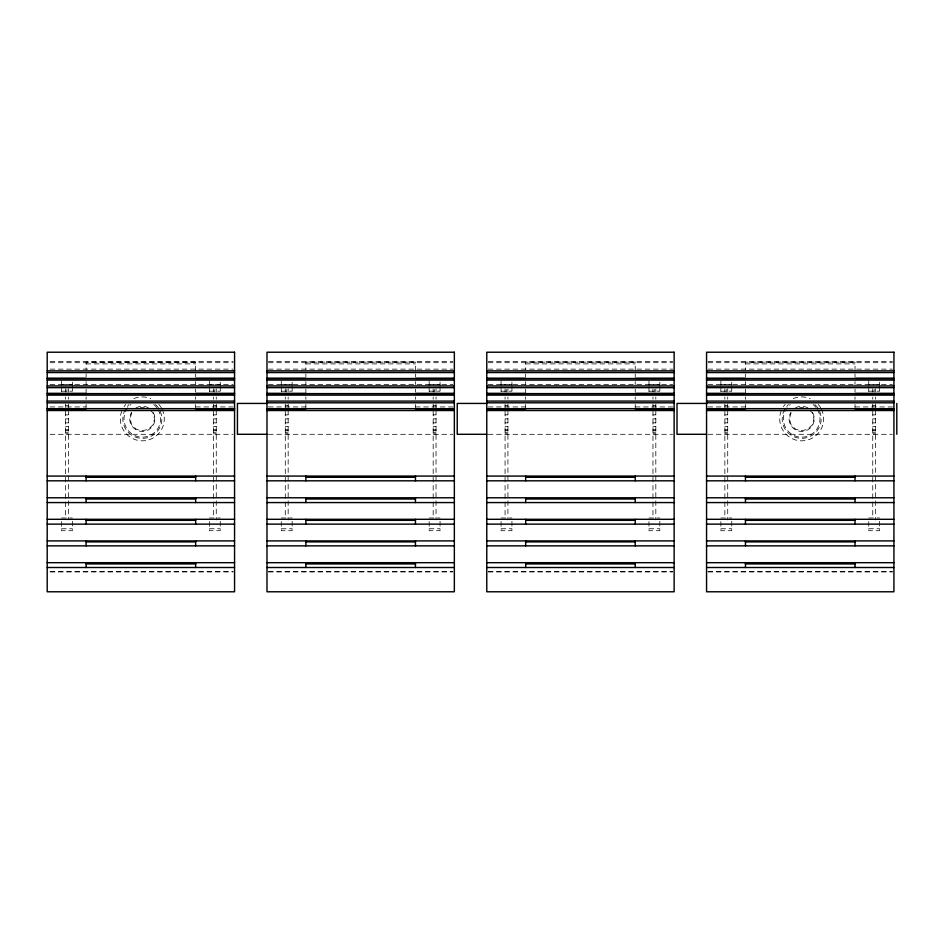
<?xml version="1.0" encoding="UTF-8"?>
<svg xmlns="http://www.w3.org/2000/svg" width="944" height="944" viewBox="0 0 944 944"><rect width="100%" height="100%" fill="white"/><g stroke="black" fill="none" stroke-linecap="round" stroke-linejoin="round"><path stroke-width="0.71" stroke-dasharray="4.72 3.54" d="M131.759 412.74L130.048 418.841L131.759 424.942L136.314 429.26L142.32 430.771L148.338 429.26L152.881 424.942L154.604 418.841L152.881 412.74L151.229 411.147M791.119 412.74L789.396 418.841L791.119 424.942L795.662 429.26L801.68 430.771L807.686 429.26L812.241 424.942L813.952 418.841L812.241 412.74L810.577 411.147M140.278 407.442L144.361 407.442M799.639 407.442L803.722 407.442M50.126 361.41L233.097 361.41M268.45 361.41L452.884 361.41M488.237 361.41L672.671 361.41M708.024 361.41L892.458 361.41M50.126 362.708L233.097 362.708M268.45 362.708L452.884 362.708M488.237 362.708L672.671 362.708M708.024 362.708L892.458 362.708M86.105 363.9L195.656 363.9M305.88 363.9L415.443 363.9M525.666 363.9L635.229 363.9M745.453 363.9L855.016 363.9M50.079 369.128L233.121 369.128M268.426 369.128L452.908 369.128M488.213 369.128L672.694 369.128M708 369.128L892.469 369.128M50.079 384.373L233.121 384.373M268.426 384.373L452.908 384.373M488.213 384.373L672.694 384.373M708 384.373L892.469 384.373M61.502 384.609L72.369 384.609M209.391 384.609L220.259 384.609M281.288 384.609L292.156 384.609M429.178 384.609L440.046 384.609M501.075 384.609L511.943 384.609M648.965 384.609L659.832 384.609M720.862 384.609L731.73 384.609M868.74 384.609L879.619 384.609M61.502 391.194L72.369 391.194M209.391 391.194L220.259 391.194M281.288 391.194L292.156 391.194M429.178 391.194L440.046 391.194M501.075 391.194L511.943 391.194M648.965 391.194L659.832 391.194M720.862 391.194L731.73 391.194M868.74 391.194L879.619 391.194M65.502 405.495L68.369 405.495M213.391 405.495L216.259 405.495M285.289 405.495L288.156 405.495M433.178 405.495L436.034 405.495M505.075 405.495L507.931 405.495M652.965 405.495L655.82 405.495M724.862 405.495L727.718 405.495M872.752 405.495L875.607 405.495M50.079 406.935L86.105 406.935M195.656 406.935L233.121 406.935M268.426 406.935L305.88 406.935M415.443 406.935L452.908 406.935M488.213 406.935L525.666 406.935M635.229 406.935L672.694 406.935M708 406.935L745.453 406.935M855.016 406.935L892.469 406.935M65.502 414.876L68.369 414.876M213.391 414.876L216.259 414.876M285.289 414.876L288.156 414.876M433.178 414.876L436.034 414.876M505.075 414.876L507.931 414.876M652.965 414.876L655.82 414.876M724.862 414.876L727.718 414.876M872.752 414.876L875.607 414.876M65.502 418.865L68.369 418.865M213.391 418.865L216.259 418.865M285.289 418.865L288.156 418.865M433.178 418.865L436.034 418.865M505.075 418.865L507.931 418.865M652.965 418.865L655.82 418.865M724.862 418.865L727.718 418.865M872.752 418.865L875.607 418.865M65.502 422.865L68.369 422.865M213.391 422.865L216.259 422.865M285.289 422.865L288.156 422.865M433.178 422.865L436.034 422.865M505.075 422.865L507.931 422.865M652.965 422.865L655.82 422.865M724.862 422.865L727.718 422.865M872.752 422.865L875.607 422.865M65.502 426.582L68.369 426.582M213.391 426.582L216.259 426.582M285.289 426.582L288.156 426.582M433.178 426.582L436.034 426.582M505.075 426.582L507.931 426.582M652.965 426.582L655.82 426.582M724.862 426.582L727.718 426.582M872.752 426.582L875.607 426.582M65.502 429.78L68.369 429.78M213.391 429.78L216.259 429.78M285.289 429.78L288.156 429.78M433.178 429.78L436.034 429.78M505.075 429.78L507.931 429.78M652.965 429.78L655.82 429.78M724.862 429.78L727.718 429.78M872.752 429.78L875.607 429.78M65.502 430.299L68.369 430.299M213.391 430.299L216.259 430.299M285.289 430.299L288.156 430.299M433.178 430.299L436.034 430.299M505.075 430.299L507.931 430.299M652.965 430.299L655.82 430.299M724.862 430.299L727.718 430.299M872.752 430.299L875.607 430.299M65.502 432.234L68.369 432.234M213.391 432.234L216.259 432.234M285.289 432.234L288.156 432.234M433.178 432.234L436.034 432.234M505.075 432.234L507.931 432.234M652.965 432.234L655.82 432.234M724.862 432.234L727.718 432.234M872.752 432.234L875.607 432.234M65.502 433.78L68.369 433.78M213.391 433.78L216.259 433.78M285.289 433.78L288.156 433.78M433.178 433.78L436.034 433.78M505.075 433.78L507.931 433.78M652.965 433.78L655.82 433.78M724.862 433.78L727.718 433.78M872.752 433.78L875.607 433.78M50.15 434.299L233.015 434.299M268.462 434.299L452.801 434.299M488.249 434.299L672.588 434.299M708.035 434.299L892.375 434.299M61.502 517.985L72.369 517.985M209.391 517.985L220.259 517.985M281.288 517.985L292.156 517.985M429.178 517.985L440.046 517.985M501.075 517.985L511.943 517.985M648.965 517.985L659.832 517.985M720.862 517.985L731.73 517.985M868.74 517.985L879.619 517.985M61.502 528.758L72.369 528.758M209.391 528.758L220.259 528.758M281.288 528.758L292.156 528.758M429.178 528.758L440.046 528.758M501.075 528.758L511.943 528.758M648.965 528.758L659.832 528.758M720.862 528.758L731.73 528.758M868.74 528.758L879.619 528.758M50.126 571.545L233.097 571.545M268.45 571.545L452.884 571.545M488.237 571.545L672.671 571.545M708.024 571.545L892.458 571.545M50.126 571.958L233.097 571.958M268.45 571.958L452.884 571.958M488.237 571.958L672.671 571.958M708.024 571.958L892.458 571.958M879.619 382.143L879.619 385.317M879.619 386.084L879.619 391.961M879.619 521.277L879.619 530.705L868.74 530.705L868.74 521.277M875.607 388.727L875.607 391.996M875.607 397.011L875.607 399.206M875.607 403.914L875.607 407.537M875.607 409.944L875.607 519.932M874.179 389.53L874.179 391.996M872.752 388.727L872.752 391.996M872.752 397.011L872.752 399.206M872.752 403.961L872.752 407.537M872.752 411.147L872.752 518.527M868.74 380.904L868.74 385.317M868.74 386.792L868.74 391.961M855.016 370.85L855.016 362.154L745.453 362.154L745.453 369.458M855.016 373.895L855.016 376.939M855.016 381.612L855.016 384.491M855.016 389.058L855.016 391.961M855.016 396.893L855.016 399.359M855.016 404.445L855.016 407.537M745.453 373.895L745.453 376.939M745.453 381.612L745.453 384.491M745.453 389.058L745.453 393.412M745.453 396.893L745.453 399.359M745.453 404.445L745.453 407.537M731.73 382.143L731.73 385.317M731.73 386.084L731.73 391.961M731.73 521.277L731.73 530.705L720.862 530.705L720.862 521.277M727.718 388.727L727.718 391.996M727.718 397.011L727.718 399.206M727.718 403.914L727.718 407.537M727.718 409.944L727.718 519.932M726.29 389.53L726.29 391.996M724.862 388.727L724.862 391.996M724.862 397.011L724.862 399.206M724.862 403.961L724.862 407.537M724.862 411.147L724.862 518.527M720.862 380.904L720.862 385.317M720.862 386.792L720.862 391.961M659.832 382.143L659.832 385.317M659.832 386.084L659.832 391.961M659.832 521.277L659.832 530.705L648.965 530.705L648.965 521.277M655.82 388.727L655.82 391.996M655.82 397.011L655.82 399.206M655.82 403.914L655.82 407.537M655.82 409.944L655.82 519.932M654.393 389.53L654.393 391.996M652.965 388.727L652.965 391.996M652.965 397.011L652.965 399.206M652.965 403.961L652.965 407.537M652.965 411.147L652.965 518.527M648.965 380.904L648.965 385.317M648.965 386.792L648.965 391.961M635.229 370.85L635.229 362.154L525.666 362.154L525.666 369.458M635.229 373.895L635.229 376.939M635.229 381.612L635.229 384.491M635.229 389.058L635.229 391.961M635.229 396.893L635.229 399.359M635.229 404.445L635.229 407.537M525.666 373.895L525.666 376.939M525.666 381.612L525.666 384.491M525.666 389.058L525.666 393.412M525.666 396.893L525.666 399.359M525.666 404.445L525.666 407.537M511.943 382.143L511.943 385.317M511.943 386.084L511.943 391.961M511.943 521.277L511.943 530.705L501.075 530.705L501.075 521.277M507.931 388.727L507.931 391.996M507.931 397.011L507.931 399.206M507.931 403.914L507.931 407.537M507.931 409.944L507.931 519.932M506.503 389.53L506.503 391.996M505.075 388.727L505.075 391.996M505.075 397.011L505.075 399.206M505.075 403.961L505.075 407.537M505.075 411.147L505.075 518.527M501.075 380.904L501.075 385.317M501.075 386.792L501.075 391.961M440.046 382.143L440.046 385.317M440.046 386.084L440.046 391.961M440.046 521.277L440.046 530.705L429.178 530.705L429.178 521.277M436.034 388.727L436.034 391.996M436.034 397.011L436.034 399.206M436.034 403.914L436.034 407.537M436.034 409.944L436.034 519.932M434.606 389.53L434.606 391.996M433.178 388.727L433.178 391.996M433.178 397.011L433.178 399.206M433.178 403.961L433.178 407.537M433.178 411.147L433.178 518.527M429.178 380.904L429.178 385.317M429.178 386.792L429.178 391.961M415.443 370.85L415.443 362.154L305.88 362.154L305.88 369.458M415.443 373.895L415.443 376.939M415.443 381.612L415.443 384.491M415.443 389.058L415.443 391.961M415.443 396.893L415.443 399.359M415.443 404.445L415.443 407.537M305.88 373.895L305.88 376.939M305.88 381.612L305.88 384.491M305.88 389.058L305.88 393.412M305.88 396.893L305.88 399.359M305.88 404.445L305.88 407.537M292.156 382.143L292.156 385.317M292.156 386.084L292.156 391.961M292.156 521.277L292.156 530.705L281.288 530.705L281.288 521.277M288.156 388.727L288.156 391.996M288.156 397.011L288.156 399.206M288.156 403.914L288.156 407.537M288.156 409.944L288.156 519.932M286.716 389.53L286.716 391.996M285.289 388.727L285.289 391.996M285.289 397.011L285.289 399.206M285.289 403.961L285.289 407.537M285.289 411.147L285.289 518.527M281.288 380.904L281.288 385.317M281.288 386.792L281.288 391.961M220.259 382.143L220.259 385.317M220.259 386.084L220.259 391.961M220.259 521.277L220.259 530.705L209.391 530.705L209.391 521.277M216.259 388.727L216.259 391.996M216.259 397.011L216.259 399.206M216.259 403.914L216.259 407.537M216.259 409.944L216.259 519.932M214.819 389.53L214.819 391.996M213.391 388.727L213.391 391.996M213.391 397.011L213.391 399.206M213.391 403.961L213.391 407.537M213.391 411.147L213.391 518.527M209.391 380.904L209.391 385.317M209.391 386.792L209.391 391.961M195.656 370.85L195.656 362.154L86.105 362.154L86.105 369.458M195.656 373.895L195.656 376.939M195.656 381.612L195.656 384.491M195.656 389.058L195.656 391.961M195.656 396.893L195.656 399.359M195.656 404.445L195.656 407.537M86.105 373.895L86.105 376.939M86.105 381.612L86.105 384.491M86.105 389.058L86.105 393.412M86.105 396.893L86.105 399.359M86.105 404.445L86.105 407.537M72.369 382.143L72.369 385.317M72.369 386.084L72.369 391.961M72.369 521.277L72.369 530.705L61.502 530.705L61.502 521.277M68.369 388.727L68.369 391.996M68.369 397.011L68.369 399.206M68.369 403.914L68.369 407.537M68.369 409.944L68.369 519.932M66.941 389.53L66.941 391.996M65.502 388.727L65.502 391.996M65.502 397.011L65.502 399.206M65.502 403.961L65.502 407.537M65.502 411.147L65.502 518.527M61.502 380.904L61.502 385.317M61.502 386.792L61.502 391.961M155.571 404.563A19.505 19.505 0 0 1 156.291 432.482A19.505 19.505 0 0 1 128.36 432.482A19.505 19.505 0 0 1 129.068 404.563M158.179 409.708A18.314 18.314 0 0 1 152.244 434.264A18.314 18.314 0 0 1 127.44 429.532A18.314 18.314 0 0 1 130.933 404.516M153.707 404.516A18.314 18.314 0 0 1 156.669 407.478M162.002 409.106A21.972 21.972 0 0 1 142.32 440.836A21.972 21.972 0 0 1 122.637 409.106M124.03 406.699A21.972 21.972 0 0 1 125.788 404.398M133.871 398.592A21.972 21.972 0 0 1 150.78 398.592M158.863 404.398A21.972 21.972 0 0 1 161.353 407.879M153.235 412.528A12.602 12.602 0 0 1 142.32 431.432A12.602 12.602 0 0 1 131.405 412.528M136.019 407.914A12.602 12.602 0 0 1 148.621 407.914M814.932 404.563A19.505 19.505 0 0 1 815.64 432.482A19.505 19.505 0 0 1 787.709 432.482A19.505 19.505 0 0 1 788.429 404.563M817.539 409.708A18.314 18.314 0 0 1 811.604 434.264A18.314 18.314 0 0 1 786.789 429.532A18.314 18.314 0 0 1 790.293 404.516M813.067 404.516A18.314 18.314 0 0 1 816.017 407.478M821.363 409.106A21.972 21.972 0 0 1 801.68 440.836A21.972 21.972 0 0 1 781.998 409.106M783.39 406.699A21.972 21.972 0 0 1 785.137 404.398M793.22 398.592A21.972 21.972 0 0 1 810.129 398.592M818.212 404.398A21.972 21.972 0 0 1 820.702 407.879M812.595 412.528A12.602 12.602 0 0 1 801.68 431.432A12.602 12.602 0 0 1 790.765 412.528M795.379 407.914A12.602 12.602 0 0 1 807.981 407.914"/><path stroke-width="1.42" d="M47.2 370.85L234.56 370.85M266.987 370.85L454.347 370.85M486.774 370.85L674.134 370.85M706.56 370.85L893.921 370.85M47.2 372.561L234.56 372.561M266.987 372.561L454.347 372.561M486.774 372.561L674.134 372.561M706.56 372.561L893.921 372.561M47.2 378.355L86.105 378.355M195.656 378.355L234.56 378.355M266.987 378.355L305.88 378.355M415.443 378.355L454.347 378.355M486.774 378.355L525.666 378.355M635.229 378.355L674.134 378.355M706.56 378.355L745.453 378.355M855.016 378.355L893.921 378.355M47.2 378.509L234.56 378.509M266.987 378.509L454.347 378.509M486.774 378.509L674.134 378.509M706.56 378.509L893.921 378.509M47.2 380.078L234.56 380.078M266.987 380.078L454.347 380.078M486.774 380.078L674.134 380.078M706.56 380.078L893.921 380.078M47.2 385.931L234.56 385.931M266.987 385.931L454.347 385.931M486.774 385.931L674.134 385.931M706.56 386.096L893.921 385.931M47.2 387.654L234.56 387.654M266.987 387.654L454.347 387.654M486.774 387.654L674.134 387.654M706.56 387.654L893.921 387.654M47.2 393.412L86.105 393.412M195.656 393.412L234.56 393.412M266.987 393.412L305.88 393.412M415.443 393.412L454.347 393.412M486.774 393.412L525.666 393.412M635.229 393.412L674.134 393.412M706.56 393.412L745.453 393.412M855.016 393.412L893.921 393.412M47.2 393.613L234.56 393.613M266.987 393.613L454.347 393.613M486.774 393.613L674.134 393.613M706.56 393.613L893.921 393.613M47.2 395.123L234.56 395.123M266.987 395.123L454.347 395.123M486.774 395.123L674.134 395.123M706.56 395.123L893.921 395.123M47.2 401.082L234.56 401.094M266.987 401.082L454.347 401.094M486.774 401.082L674.134 401.082M706.56 401.094L893.921 401.094M47.2 402.805L234.56 402.805M266.987 402.805L454.347 402.805M486.774 402.805L674.134 402.805M706.56 402.805L893.921 402.805M266.987 403.43L237.44 403.43L237.44 434.299L266.987 434.299M486.774 403.43L457.226 403.43L457.226 434.299L486.774 434.299M706.56 403.43L677.013 403.43L677.013 434.299L706.56 434.299M47.2 408.658L234.56 408.658M266.987 408.658L454.347 408.658M486.774 408.658L674.134 408.658M706.56 408.658L893.921 408.658M47.2 408.823L86.105 408.823M195.656 408.823L234.56 408.823M266.987 408.823L305.88 408.823M415.443 408.823L454.347 408.823M486.774 408.823L525.666 408.823M635.229 408.823L674.134 408.823M706.56 408.823L745.453 408.823M855.016 408.823L893.921 408.823M47.2 410.534L234.56 410.534M266.987 410.534L454.347 410.534M486.774 410.534L674.134 410.534M706.56 410.534L893.921 410.534M47.2 476.071L234.56 476.071M266.987 476.071L454.347 476.071M486.774 476.071L674.134 476.071M706.56 476.071L893.921 476.071M86.105 477.286L195.656 477.286M305.88 477.286L415.443 477.286M525.666 477.286L635.229 477.286M745.453 477.286L855.016 477.286M47.2 480.815L234.56 480.815M266.987 480.815L454.347 480.815M486.774 480.815L674.134 480.815M706.56 480.815L893.921 480.815M47.2 497.783L234.56 497.783M266.987 497.783L454.347 497.783M486.774 497.783L674.134 497.783M706.56 497.783L893.921 497.783M86.105 499.01L195.656 499.01M305.88 499.01L415.443 499.01M525.666 499.01L635.229 499.01M745.453 499.01L855.016 499.01M47.2 502.574L234.56 502.574M266.987 502.574L454.347 502.574M486.774 502.574L674.134 502.574M706.56 502.574L893.921 502.574M47.2 519.294L234.56 519.294M266.987 519.294L454.347 519.294M486.774 519.294L674.134 519.294M706.56 519.294L893.921 519.294M86.105 520.345L195.656 520.345M305.88 520.345L415.443 520.345M525.666 520.345L635.229 520.345M745.453 520.345L855.016 520.345M47.2 524.132L234.56 524.132M266.987 524.132L454.347 524.132M486.774 524.132L674.134 524.132M706.56 524.132L893.921 524.132M47.2 540.912L234.56 540.912M266.987 540.912L454.347 540.912M486.774 540.912L674.134 540.912M706.56 540.912L893.921 540.912M86.105 541.88L195.656 541.88M305.88 541.88L415.443 541.88M525.666 541.88L635.229 541.88M745.453 541.88L855.016 541.88M47.2 545.868L234.56 545.868M266.987 545.868L454.347 545.868M486.774 545.868L674.134 545.868M706.56 545.868L893.921 545.868M47.2 562.683L234.56 562.683M266.987 562.683L454.347 562.683M486.774 562.683L674.134 562.683M706.56 562.683L893.921 562.683M86.105 563.922L195.656 563.922M305.88 563.922L415.443 563.922M525.666 563.922L635.229 563.922M745.453 563.922L855.016 563.922M47.2 567.509L234.56 567.509M266.987 567.509L454.347 567.509M486.774 567.509L674.134 567.509M706.56 567.509L893.921 567.509M896.8 403.43L896.8 434.299M855.016 476.071L855.016 480.815M855.016 497.783L855.016 502.597M855.016 519.294L855.016 524.132M855.016 540.912L855.016 545.868M855.016 562.683L855.016 567.521M745.453 476.071L745.453 480.815M745.453 497.783L745.453 502.597M745.453 519.294L745.453 524.132M745.453 540.912L745.453 545.868M745.453 562.683L745.453 567.521M635.229 476.071L635.229 480.815M635.229 497.783L635.229 502.597M635.229 519.294L635.229 524.132M635.229 540.912L635.229 545.868M635.229 562.683L635.229 567.521M525.666 476.071L525.666 480.815M525.666 497.783L525.666 502.597M525.666 519.294L525.666 524.132M525.666 540.912L525.666 545.868M525.666 562.683L525.666 567.521M415.443 476.071L415.443 480.815M415.443 497.783L415.443 502.597M415.443 519.294L415.443 524.132M415.443 540.912L415.443 545.868M415.443 562.683L415.443 567.521M305.88 476.071L305.88 480.815M305.88 497.783L305.88 502.597M305.88 519.294L305.88 524.132M305.88 540.912L305.88 545.868M305.88 562.683L305.88 567.521M195.656 476.071L195.656 480.815M195.656 497.783L195.656 502.597M195.656 519.294L195.656 524.132M195.656 540.912L195.656 545.868M195.656 562.683L195.656 567.521M86.105 476.071L86.105 480.815M86.105 497.783L86.105 502.597M86.105 519.294L86.105 524.132M86.105 540.912L86.105 545.868M86.105 562.683L86.105 567.521M234.56 352.218L47.2 352.218L47.2 591.782L234.56 591.782L234.56 352.218M454.347 352.218L266.987 352.218L266.987 591.782L454.347 591.782L454.347 352.218M674.134 352.218L486.774 352.218L486.774 591.782L674.134 591.782L674.134 352.218M893.921 352.218L706.56 352.218L706.56 591.782L893.921 591.782L893.921 352.218"/></g></svg>
